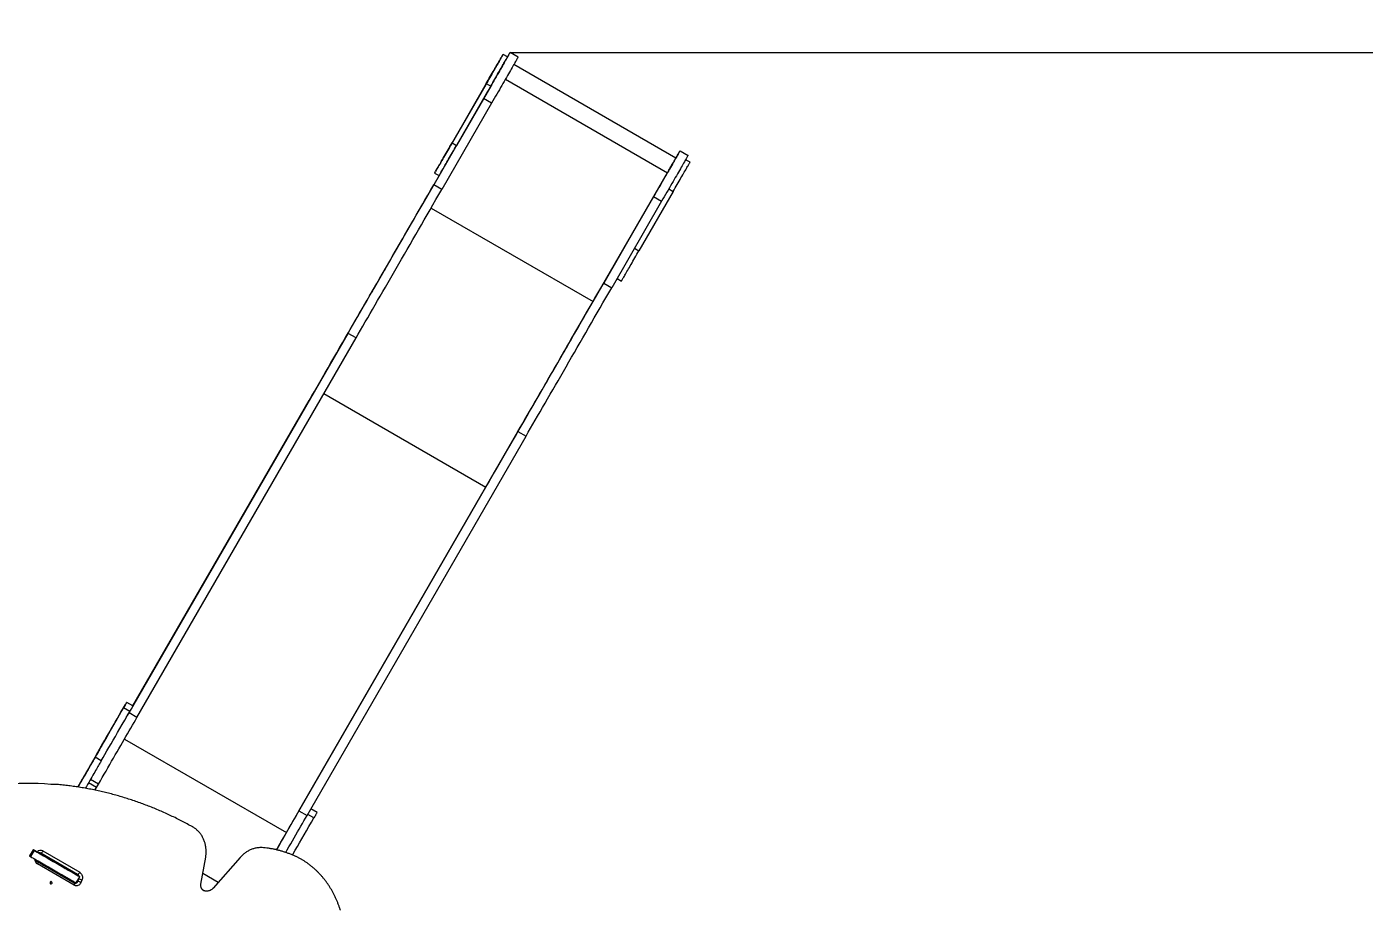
# Model space of a CAD drawing. Header units: millimetres. Extents: x 10665 to 29906, y -6125 to 7364.
# Drawn here: x 19006 to 22910, y 1916 to 4495 of the extents above; entities that cross this region are included whole.
import ezdxf

# ---------------------------------------------------------------- set-up
doc = ezdxf.new("R2010")
doc.units = ezdxf.units.MM
for name, color, linetype in [('DIKOM_ОБЪЕКТ', 7, 'Continuous'), ('DIKOM_РАЗМЕР_ЗОНА', 7, 'Continuous'), ('DIKOM_РАЗМЕР_ОБЪЕКТА', 7, 'Continuous')]:
    doc.layers.add(name, color=color, linetype=linetype)
doc.styles.add('style1', font='arial.ttf', dxfattribs={"width": 0.8})
doc.dimstyles.new('1-50', dxfattribs={"dimtxt": 300, "dimasz": 200, "dimexe": 100, "dimexo": 0, "dimgap": 100, "dimtad": 1, "dimdec": 0, "dimtxsty": 'style1', "dimcen": 0, "dimclrd": 7, "dimclre": 7, "dimadec": 1, "dimazin": 2, "dimtfac": 1, "dimtdec": 0, "dimtmove": 1, "dimatfit": 3, "dimfxl": 0, "dimlwd": 25, "dimlwe": 18, "dimarcsym": 0})

# ---------------------------------------------------------------- blocks, each defined once
blk = doc.blocks.new('*D16')
at = {"layer": 'Defpoints', "color": 0, "transparency": 16777216}
for p in [(12665, 4926.5), (12665, 1146.9), (26947.7, -1821.9)]:
    blk.add_point(p, dxfattribs=at)
at = {"layer": 'DIKOM_РАЗМЕР_ОБЪЕКТА', "color": 7, "lineweight": 18, "transparency": 16777216}
for p, q in [((12665, 1146.9), (12665, 5026.5)), ((26947.7, -1821.9), (26947.7, 5026.5))]:
    blk.add_line(p, q, dxfattribs=at)
at = {"layer": 'DIKOM_РАЗМЕР_ОБЪЕКТА', "color": 7, "lineweight": 25, "transparency": 16777216}
blk.add_line((26747.7, 4926.5), (12865, 4926.5), dxfattribs=at)
at = {"layer": 'DIKOM_РАЗМЕР_ОБЪЕКТА', "color": 7, "transparency": 16777216}
for points in [[(12865, 4959.9), (12865, 4893.2), (12665, 4926.5)], [(26747.7, 4959.9), (26747.7, 4893.2), (26947.7, 4926.5)]]:
    blk.add_solid(points, dxfattribs=at)
at = {"layer": 'DIKOM_РАЗМЕР_ОБЪЕКТА', "color": 0, "transparency": 16777216, "insert": (21497, 5179.8), "char_height": 300, "attachment_point": 5, "style": 'style1'}
blk.add_mtext('14300', dxfattribs=at)
blk = doc.blocks.new('*D15')
at = {"layer": 'Defpoints', "color": 0, "transparency": 16777216}
for p in [(20416.8, 4419), (19675.9, -4001.4), (28567.5, -4001.4)]:
    blk.add_point(p, dxfattribs=at)
at = {"layer": 'DIKOM_РАЗМЕР_ОБЪЕКТА', "color": 7, "lineweight": 18, "transparency": 16777216}
for p, q in [((20416.8, 4419), (28667.5, 4419)), ((19675.9, -4001.4), (28667.5, -4001.4))]:
    blk.add_line(p, q, dxfattribs=at)
at = {"layer": 'DIKOM_РАЗМЕР_ОБЪЕКТА', "color": 7, "lineweight": 25, "transparency": 16777216}
blk.add_line((28567.5, 4219), (28567.5, -3801.4), dxfattribs=at)
at = {"layer": 'DIKOM_РАЗМЕР_ОБЪЕКТА', "color": 7, "transparency": 16777216}
for points in [[(28534.2, 4219), (28600.8, 4219), (28567.5, 4419)], [(28534.2, -3801.4), (28600.8, -3801.4), (28567.5, -4001.4)]]:
    blk.add_solid(points, dxfattribs=at)
at = {"layer": 'DIKOM_РАЗМЕР_ОБЪЕКТА', "color": 0, "transparency": 16777216, "insert": (28248, -1553.3), "char_height": 300, "attachment_point": 5, "rotation": 90, "style": 'style1'}
blk.add_mtext('8400', dxfattribs=at)
blk = doc.blocks.new('*D14')
at = {"layer": 'Defpoints', "color": 0, "transparency": 16777216}
for p in [(28947.7, 6914), (10665, 1629.9), (28947.7, -1535.4)]:
    blk.add_point(p, dxfattribs=at)
at = {"layer": 'DIKOM_РАЗМЕР_ЗОНА', "color": 7, "lineweight": 18, "transparency": 16777216}
for p, q in [((10665, 1629.9), (10665, 7014)), ((28947.7, -1535.4), (28947.7, 7014))]:
    blk.add_line(p, q, dxfattribs=at)
at = {"layer": 'DIKOM_РАЗМЕР_ЗОНА', "color": 7, "lineweight": 25, "transparency": 16777216}
blk.add_line((10865, 6914), (28747.7, 6914), dxfattribs=at)
at = {"layer": 'DIKOM_РАЗМЕР_ЗОНА', "color": 7, "transparency": 16777216}
for points in [[(10865, 6947.4), (10865, 6880.7), (10665, 6914)], [(28747.7, 6947.4), (28747.7, 6880.7), (28947.7, 6914)]]:
    blk.add_solid(points, dxfattribs=at)
at = {"layer": 'DIKOM_РАЗМЕР_ЗОНА', "color": 0, "transparency": 16777216, "insert": (21431.5, 7167.3), "char_height": 300, "attachment_point": 5, "style": 'style1'}
blk.add_mtext('18300', dxfattribs=at)
blk = doc.blocks.new('*D13')
at = {"layer": 'Defpoints', "color": 0, "transparency": 16777216}
for p in [(20470.8, 6542.6), (29806, 6542.6), (19621.9, -6125)]:
    blk.add_point(p, dxfattribs=at)
at = {"layer": 'DIKOM_РАЗМЕР_ЗОНА', "color": 7, "lineweight": 18, "transparency": 16777216}
for p, q in [((20470.8, 6542.6), (29906, 6542.6)), ((19621.9, -6125), (29906, -6125))]:
    blk.add_line(p, q, dxfattribs=at)
at = {"layer": 'DIKOM_РАЗМЕР_ЗОНА', "color": 7, "lineweight": 25, "transparency": 16777216}
blk.add_line((29806, -5925), (29806, 6342.6), dxfattribs=at)
at = {"layer": 'DIKOM_РАЗМЕР_ЗОНА', "color": 7, "transparency": 16777216}
for points in [[(29772.7, 6342.6), (29839.3, 6342.6), (29806, 6542.6)], [(29772.7, -5925), (29839.3, -5925), (29806, -6125)]]:
    blk.add_solid(points, dxfattribs=at)
at = {"layer": 'DIKOM_РАЗМЕР_ЗОНА', "color": 0, "transparency": 16777216, "insert": (29552.8, 208.8), "char_height": 300, "attachment_point": 5, "rotation": 90, "style": 'style1'}
blk.add_mtext('12650', dxfattribs=at)

msp = doc.modelspace()

# ---------------------------------------------------------------- linework, layer by layer
at = {"layer": 'DIKOM_ОБЪЕКТ', "color": 7, "linetype": 'Continuous', "lineweight": 15}
for p, q in [((20409.6, 4406.4), (20396.6, 4413.9)), ((20416.8, 4419), (20416.8, 4419)), ((20440.2, 4405.5), (20416.8, 4419)), ((20440.2, 4405.5), (20416.8, 4419)), ((20900.6, 4110.9), (20427.7, 4383.9)), ((20440.2, 4405.5), (20440.2, 4405.5)), ((20403.2, 4341.3), (20876, 4068.3)), ((20345.7, 4325.8), (20245.7, 4152.6)), ((20347.4, 4328.8), (20247.4, 4155.6)), ((20360.4, 4321.3), (20260.4, 4148.1)), ((20347.4, 4328.8), (20360.4, 4321.3)), ((20339.6, 4285.3), (20193.9, 4032.9)), ((20363, 4271.8), (20217.3, 4019.4)), ((20363, 4271.8), (20339.6, 4285.3)), ((20247.4, 4155.6), (20260.4, 4148.1)), ((20913.1, 4132.5), (20913.1, 4132.5)), ((20913.1, 4132.5), (20936.5, 4119)), ((20913.1, 4132.5), (20936.5, 4119)), ((20942.2, 4098.9), (20929.2, 4106.4)), ((20936.5, 4119), (20936.5, 4119)), ((20196.6, 4067.5), (20209.6, 4060)), ((20659, 3692.4), (20876, 4068.3)), ((20209.6, 4060), (20162.2, 3978)), ((20217.3, 4019.4), (20193.9, 4032.9)), ((20835.9, 3998.8), (20690.2, 3746.4)), ((20859.2, 3985.3), (20713.5, 3732.9)), ((20893, 4013.8), (20793, 3840.6)), ((20835.9, 3998.8), (20859.2, 3985.3)), ((20880, 4021.3), (20893, 4013.8)), ((20186.1, 3965.4), (20659, 3692.4)), ((20780, 3848.1), (20793, 3840.6)), ((20729.2, 3760), (20742.2, 3752.5)), ((20690.2, 3746.4), (20713.5, 3732.9)), ((19304.5, 2492.3), (19943.8, 3599.7)), ((19967.2, 3586.2), (19943.8, 3599.7)), ((19327.8, 2478.8), (19967.2, 3586.2)), ((19316, 2512.3), (19830.8, 3404)), ((19873.5, 3423.8), (20346.3, 3150.8)), ((19800.7, 2205.8), (20440, 3313.2)), ((19824.1, 2192.3), (20463.4, 3299.7)), ((20440, 3313.2), (20463.4, 3299.7)), ((19764.3, 2142.8), (20346.3, 3150.8)), ((19306.6, 2496), (19288.4, 2506.5)), ((19316, 2512.3), (19297.8, 2522.8)), ((19327.8, 2478.8), (19304.5, 2492.3)), ((19214.1, 2377.8), (19219.1, 2386.5)), ((19291.5, 2415.8), (19764.3, 2142.8)), ((19223.5, 2352), (19205.3, 2362.5)), ((19155.1, 2275.7), (19169.8, 2301)), ((19169.8, 2301), (19155.1, 2275.7)), ((19155.1, 2275.7), (19169, 2299.7)), ((19169.8, 2301), (19169.8, 2301)), ((19209.9, 2274.6), (19186.5, 2288.1)), ((19215.3, 2284), (19192, 2297.5)), ((19209.9, 2274.6), (19215.3, 2284)), ((19800.7, 2205.8), (19824.1, 2192.3)), ((19844.4, 2185.5), (19826.2, 2196)), ((19853.8, 2201.8), (19835.6, 2212.3)), ((19024.4, 2092.7), (19013.9, 2074.6)), ((19027.7, 2090.8), (19017.2, 2072.7)), ((19044.6, 2081.1), (19028.8, 2090.2)), ((19040.5, 2083.5), (19046.9, 2079.8)), ((19043.3, 2082), (19040.8, 2083.5)), ((19061.5, 2071.5), (19043.3, 2082)), ((19045.6, 2083.2), (19152.8, 2020.7)), ((19046.4, 2083), (19047, 2083)), ((19046.4, 2083), (19153.6, 2020.5)), ((19046.9, 2079.8), (19046.9, 2079.8)), ((19154.2, 2020.5), (19047, 2083)), ((19053.3, 2089.2), (19160.5, 2026.8)), ((19514.5, 1991.8), (19528.4, 2071.3)), ((19629.3, 2070.4), (19550, 1980.7)), ((19697.2, 2098.7), (19696.8, 2098.7)), ((19144.3, 1995.2), (19037.1, 2057.7)), ((19144.4, 1989.2), (19037.2, 2051.7)), ((19051.8, 2052.7), (19050.3, 2050.1)), ((19053.6, 2051.7), (19052.1, 2049.1)), ((19052.1, 2049.1), (19068.1, 2039.8)), ((19150.6, 1995.7), (19161.1, 2013.9)), ((19154.9, 2003.2), (19153.3, 1999.6)), ((19153.6, 2020.5), (19154.2, 2020.5)), ((19157.5, 2007.1), (19154.4, 2000)), ((19154.4, 2000), (19154.9, 2000)), ((19157.5, 2015.9), (19154.9, 2017.4)), ((19154.9, 2000), (19158, 2007.1)), ((19157.5, 2007.1), (19157.2, 2007.1)), ((19158, 2008.5), (19157.5, 2007.1)), ((19157.5, 2007.1), (19158, 2007.1)), ((19167, 2004), (19163.9, 1996.8)), ((19520.1, 2024), (19565.2, 1997.9))]:
    msp.add_line(p, q, dxfattribs=at)
at = {"layer": 'DIKOM_ОБЪЕКТ', "color": 7, "linetype": 'Continuous', "lineweight": 15, "flags": 128}
for points in [[(20416.8, 4419), (20416.7, 4418.9), (20416.5, 4418.4), (20416, 4417.6), (20415.4, 4416.5), (20414.5, 4415.1), (20413.5, 4413.3), (20412.4, 4411.3), (20411, 4408.9), (20409.5, 4406.3), (20407.8, 4403.4), (20405.9, 4400.2), (20403.9, 4396.7), (20401.8, 4392.9), (20399.4, 4388.9), (20397, 4384.6), (20394.4, 4380.1), (20391.6, 4375.4), (20388.8, 4370.4), (20385.8, 4365.3), (20382.7, 4359.9), (20379.5, 4354.4), (20376.2, 4348.7), (20372.8, 4342.8), (20369.4, 4336.8), (20365.8, 4330.7), (20362.2, 4324.4), (20358.5, 4318.1), (20354.8, 4311.6), (20351.1, 4305.1), (20347.3, 4298.5), (20343.5, 4291.9), (20339.6, 4285.3)], [(20347.4, 4328.8), (20350.4, 4333.9), (20353.3, 4339), (20356.3, 4344.1), (20359.1, 4349.1), (20362, 4354), (20364.8, 4358.9), (20367.5, 4363.6), (20370.2, 4368.2), (20372.7, 4372.6), (20375.2, 4376.9), (20377.6, 4381), (20379.9, 4385), (20382, 4388.7), (20384, 4392.2), (20385.9, 4395.5), (20387.7, 4398.5), (20389.3, 4401.3), (20390.8, 4403.9), (20392.1, 4406.1), (20393.2, 4408.1), (20394.2, 4409.8), (20395, 4411.2), (20395.7, 4412.3), (20396.1, 4413.2), (20396.4, 4413.7), (20396.6, 4413.9), (20396.5, 4413.8), (20396.3, 4413.4), (20395.9, 4412.7), (20395.3, 4411.7), (20394.6, 4410.4), (20393.6, 4408.9), (20392.6, 4407), (20391.3, 4404.8), (20389.9, 4402.4), (20388.4, 4399.7), (20386.7, 4396.8), (20384.8, 4393.6), (20382.9, 4390.2), (20380.8, 4386.5), (20378.5, 4382.7), (20376.2, 4378.7), (20373.8, 4374.4), (20371.2, 4370), (20368.6, 4365.5), (20365.9, 4360.8), (20363.2, 4356), (20360.3, 4351.2), (20357.5, 4346.2), (20354.6, 4341.1), (20351.6, 4336.1), (20348.7, 4330.9), (20345.7, 4325.8)], [(20409.6, 4406.5), (20409.6, 4406.6), (20411.1, 4409.1), (20412.4, 4411.4), (20413.6, 4413.4), (20414.6, 4415.1), (20415.4, 4416.5), (20416, 4417.6), (20416.5, 4418.4), (20416.8, 4418.9), (20416.8, 4419)], [(20360.4, 4321.3), (20363.4, 4326.4), (20366.3, 4331.5), (20369.2, 4336.6), (20372.1, 4341.6), (20375, 4346.5), (20377.8, 4351.4), (20380.5, 4356.1), (20383.2, 4360.7), (20385.7, 4365.1), (20388.2, 4369.4), (20390.6, 4373.5), (20392.8, 4377.5), (20395, 4381.2), (20397, 4384.7), (20398.9, 4388), (20400.7, 4391), (20402.3, 4393.8), (20403.7, 4396.4), (20405.1, 4398.6), (20406.2, 4400.6), (20407.2, 4402.3), (20408, 4403.7), (20408.7, 4404.8), (20409.1, 4405.7), (20409.4, 4406.2), (20409.5, 4406.4), (20409.6, 4406.4)], [(20440.2, 4405.5), (20440.1, 4405.4), (20439.9, 4404.9), (20439.4, 4404.1), (20438.8, 4403), (20437.9, 4401.6), (20436.9, 4399.8), (20435.7, 4397.8), (20434.4, 4395.4), (20432.9, 4392.8), (20431.2, 4389.9), (20429.3, 4386.7), (20427.3, 4383.2), (20425.1, 4379.4), (20422.8, 4375.4), (20420.4, 4371.1), (20417.8, 4366.6), (20415, 4361.9), (20412.2, 4356.9), (20409.2, 4351.8), (20406.1, 4346.4), (20402.9, 4340.9), (20399.6, 4335.2), (20396.2, 4329.3), (20392.8, 4323.3), (20389.2, 4317.2), (20385.6, 4310.9), (20381.9, 4304.6), (20378.2, 4298.1), (20374.5, 4291.6), (20370.7, 4285), (20366.8, 4278.4), (20363, 4271.8)], [(20344.6, 4323.8), (20344.7, 4324), (20344.9, 4324.5), (20345.3, 4325.2), (20345.9, 4326.1), (20346.4, 4327.1), (20347, 4328.1), (20347.6, 4329.1), (20348.1, 4329.9), (20348.4, 4330.4), (20348.5, 4330.7), (20348.5, 4330.7), (20348.3, 4330.4), (20348, 4329.8), (20347.5, 4329), (20347, 4328), (20346.4, 4327), (20345.8, 4326), (20345.3, 4325.1), (20344.9, 4324.4), (20344.6, 4324), (20344.6, 4323.8)], [(20245.7, 4152.6), (20242.8, 4147.5), (20239.8, 4142.4), (20236.9, 4137.3), (20234, 4132.3), (20231.1, 4127.4), (20228.4, 4122.6), (20225.6, 4117.8), (20223, 4113.3), (20220.4, 4108.8), (20217.9, 4104.5), (20215.6, 4100.4), (20213.3, 4096.5), (20211.1, 4092.7), (20209.1, 4089.2), (20207.2, 4085.9), (20205.5, 4082.9), (20203.8, 4080.1), (20202.4, 4077.6), (20201.1, 4075.3), (20199.9, 4073.3), (20198.9, 4071.6), (20198.1, 4070.2), (20197.5, 4069.1), (20197, 4068.3), (20196.7, 4067.7), (20196.6, 4067.5), (20196.6, 4067.6), (20196.9, 4068), (20197.3, 4068.7), (20197.8, 4069.7), (20198.6, 4071), (20199.5, 4072.6), (20200.6, 4074.4), (20201.8, 4076.6), (20203.2, 4079), (20204.8, 4081.7), (20206.5, 4084.6), (20208.3, 4087.8), (20210.3, 4091.2), (20212.4, 4094.9), (20214.6, 4098.7), (20216.9, 4102.8), (20219.4, 4107), (20221.9, 4111.4), (20224.5, 4115.9), (20227.2, 4120.6), (20230, 4125.4), (20232.8, 4130.3), (20235.7, 4135.2), (20238.6, 4140.3), (20241.5, 4145.4), (20244.5, 4150.5), (20247.4, 4155.6)], [(20209.6, 4060), (20209.6, 4060.1), (20209.8, 4060.5), (20210.2, 4061.2), (20210.8, 4062.2), (20211.6, 4063.5), (20212.5, 4065.1), (20213.6, 4066.9), (20214.8, 4069.1), (20216.2, 4071.5), (20217.8, 4074.2), (20219.5, 4077.1), (20221.3, 4080.3), (20223.3, 4083.7), (20225.4, 4087.4), (20227.6, 4091.2), (20229.9, 4095.3), (20232.4, 4099.5), (20234.9, 4103.9), (20237.5, 4108.4), (20240.2, 4113.1), (20243, 4117.9), (20245.8, 4122.8), (20248.7, 4127.7), (20251.6, 4132.8), (20254.5, 4137.9), (20257.5, 4143), (20260.4, 4148.1)], [(20244.6, 4150.7), (20244.7, 4150.8), (20244.9, 4151.3), (20245.4, 4152), (20245.9, 4152.9), (20246.5, 4153.9), (20247.1, 4155), (20247.6, 4155.9), (20248.1, 4156.7), (20248.4, 4157.3), (20248.6, 4157.6), (20248.5, 4157.5), (20248.4, 4157.2), (20248, 4156.6), (20247.5, 4155.8), (20247, 4154.8), (20246.4, 4153.8), (20245.8, 4152.8), (20245.3, 4151.9), (20244.9, 4151.2), (20244.7, 4150.8), (20244.6, 4150.7)], [(20913.1, 4132.5), (20913, 4132.4), (20912.7, 4131.9), (20912.2, 4131.1), (20911.6, 4130), (20910.8, 4128.6), (20909.8, 4126.8), (20908.6, 4124.8), (20907.2, 4122.4), (20905.7, 4119.8), (20904, 4116.9), (20902.2, 4113.7), (20900.2, 4110.2), (20898, 4106.4), (20895.7, 4102.4), (20893.2, 4098.1), (20890.6, 4093.6), (20887.9, 4088.9), (20885, 4083.9), (20882, 4078.8), (20879, 4073.4), (20875.8, 4067.9), (20872.5, 4062.2), (20869.1, 4056.3), (20865.6, 4050.3), (20862.1, 4044.2), (20858.4, 4037.9), (20854.8, 4031.6), (20851.1, 4025.1), (20847.3, 4018.6), (20843.5, 4012), (20839.7, 4005.4), (20835.9, 3998.8)], [(20936.5, 4119), (20936.4, 4118.9), (20936.1, 4118.4), (20935.6, 4117.6), (20935, 4116.5), (20934.2, 4115.1), (20933.2, 4113.3), (20932, 4111.3), (20930.6, 4108.9), (20929.1, 4106.3), (20927.4, 4103.4), (20925.6, 4100.2), (20923.5, 4096.7), (20921.4, 4092.9), (20919.1, 4088.9), (20916.6, 4084.6), (20914, 4080.1), (20911.3, 4075.4), (20908.4, 4070.4), (20905.4, 4065.3), (20902.3, 4059.9), (20899.1, 4054.4), (20895.8, 4048.7), (20892.5, 4042.8), (20889, 4036.8), (20885.4, 4030.7), (20881.8, 4024.4), (20878.2, 4018.1), (20874.4, 4011.6), (20870.7, 4005.1), (20866.9, 3998.5), (20863.1, 3991.9), (20859.2, 3985.3)], [(20876, 4068.3), (20878.1, 4072), (20880.2, 4075.6), (20882.3, 4079.2), (20884.3, 4082.6), (20886.2, 4086), (20888.1, 4089.2), (20889.9, 4092.3), (20891.5, 4095.2), (20893.1, 4098), (20894.6, 4100.4), (20895.9, 4102.7), (20897, 4104.7), (20898, 4106.5), (20898.9, 4107.9), (20899.6, 4109.1), (20900.1, 4110), (20900.4, 4110.6), (20900.6, 4110.9), (20900.6, 4110.9)], [(20900.6, 4110.9), (20902.5, 4114.2), (20904.2, 4117.2), (20905.9, 4120.1), (20907.4, 4122.6), (20908.7, 4124.9), (20909.8, 4126.9), (20910.8, 4128.6), (20911.6, 4130), (20912.3, 4131.1), (20912.7, 4131.9), (20913, 4132.4), (20913.1, 4132.5)], [(20893, 4013.8), (20896, 4018.9), (20898.9, 4024), (20901.9, 4029.1), (20904.7, 4034.1), (20907.6, 4039), (20910.4, 4043.9), (20913.1, 4048.6), (20915.8, 4053.2), (20918.3, 4057.6), (20920.8, 4061.9), (20923.2, 4066), (20925.4, 4070), (20927.6, 4073.7), (20929.6, 4077.2), (20931.5, 4080.5), (20933.3, 4083.5), (20934.9, 4086.3), (20936.4, 4088.9), (20937.7, 4091.1), (20938.8, 4093.1), (20939.8, 4094.8), (20940.6, 4096.2), (20941.3, 4097.3), (20941.7, 4098.2), (20942, 4098.7), (20942.2, 4098.9), (20942.2, 4098.9)], [(19943.8, 3599.7), (19950.4, 3611.1), (19957, 3622.6), (19963.8, 3634.4), (19970.8, 3646.4), (19977.8, 3658.5), (19984.9, 3670.9), (19992.1, 3683.3), (19999.4, 3696), (20006.8, 3708.8), (20014.3, 3721.8), (20021.8, 3734.9), (20029.5, 3748.1), (20037.2, 3761.5), (20045, 3775), (20052.9, 3788.6), (20060.8, 3802.4), (20068.8, 3816.2), (20076.9, 3830.2), (20085, 3844.3), (20093.2, 3858.4), (20101.4, 3872.7), (20109.7, 3887), (20118, 3901.4), (20126.3, 3915.8), (20134.7, 3930.3), (20143.1, 3944.9), (20151.5, 3959.5), (20160, 3974.1), (20168.4, 3988.8), (20176.9, 4003.5), (20185.4, 4018.2), (20193.9, 4032.9)], [(19967.2, 3586.2), (19973.7, 3597.6), (19980.4, 3609.1), (19987.2, 3620.9), (19994.1, 3632.9), (20001.2, 3645), (20008.3, 3657.4), (20015.5, 3669.8), (20022.8, 3682.5), (20030.2, 3695.3), (20037.7, 3708.3), (20045.2, 3721.4), (20052.9, 3734.6), (20060.6, 3748), (20068.4, 3761.5), (20076.3, 3775.1), (20084.2, 3788.9), (20092.2, 3802.7), (20100.3, 3816.7), (20108.4, 3830.8), (20116.6, 3844.9), (20124.8, 3859.2), (20133, 3873.5), (20141.3, 3887.9), (20149.7, 3902.3), (20158.1, 3916.8), (20166.5, 3931.4), (20174.9, 3946), (20183.4, 3960.6), (20191.8, 3975.3), (20200.3, 3990), (20208.8, 4004.7), (20217.3, 4019.4)], [(19830.8, 3404), (19838.3, 3417), (19846, 3430.2), (19853.7, 3443.6), (19861.6, 3457.3), (19869.5, 3471), (19877.6, 3485), (19885.8, 3499.2), (19894, 3513.5), (19902.4, 3527.9), (19910.8, 3542.6), (19919.3, 3557.3), (19928, 3572.3), (19936.7, 3587.3), (19945.4, 3602.6), (19954.3, 3617.9), (19963.2, 3633.4), (19972.2, 3649), (19981.3, 3664.7), (19990.4, 3680.5), (19999.6, 3696.4), (20008.9, 3712.4), (20018.2, 3728.6), (20027.6, 3744.8), (20037, 3761.1), (20046.4, 3777.4), (20055.9, 3793.9), (20065.4, 3810.4), (20075, 3827), (20084.6, 3843.6), (20094.3, 3860.3), (20103.9, 3877), (20113.6, 3893.8), (20123.3, 3910.6), (20133, 3927.4), (20142.7, 3944.3), (20152.5, 3961.2), (20162.2, 3978)], [(20742.2, 3752.5), (20742.2, 3752.6), (20742.5, 3753), (20742.9, 3753.7), (20743.4, 3754.7), (20744.2, 3756), (20745.1, 3757.6), (20746.2, 3759.4), (20747.4, 3761.6), (20748.8, 3764), (20750.4, 3766.7), (20752.1, 3769.6), (20753.9, 3772.8), (20755.9, 3776.2), (20758, 3779.9), (20760.2, 3783.7), (20762.5, 3787.8), (20765, 3792), (20767.5, 3796.4), (20770.1, 3800.9), (20772.8, 3805.6), (20775.6, 3810.4), (20778.4, 3815.3), (20781.3, 3820.2), (20784.2, 3825.3), (20787.1, 3830.4), (20790.1, 3835.5), (20793, 3840.6)], [(20053.9, 3790.4), (20053.8, 3790.3), (20053.6, 3789.8), (20053.2, 3789.1), (20052.6, 3788.2), (20052.1, 3787.2), (20051.5, 3786.2), (20050.9, 3785.2), (20050.4, 3784.4), (20050.1, 3783.8), (20049.9, 3783.5), (20049.9, 3783.5), (20050.1, 3783.8), (20050.4, 3784.4), (20050.9, 3785.2), (20051.5, 3786.2), (20052.1, 3787.2), (20052.6, 3788.2), (20053.2, 3789.1), (20053.6, 3789.8), (20053.8, 3790.3), (20053.9, 3790.4)], [(20015.3, 3723.5), (20015.2, 3723.3), (20014.9, 3722.9), (20014.5, 3722.2), (20014, 3721.3), (20013.4, 3720.3), (20012.8, 3719.3), (20012.3, 3718.3), (20011.8, 3717.5), (20011.5, 3716.9), (20011.3, 3716.6), (20011.3, 3716.6), (20011.5, 3716.9), (20011.8, 3717.5), (20012.3, 3718.3), (20012.8, 3719.3), (20013.4, 3720.3), (20014, 3721.3), (20014.5, 3722.2), (20014.9, 3722.9), (20015.2, 3723.3), (20015.3, 3723.5)], [(20440, 3313.2), (20446.6, 3324.6), (20453.3, 3336.1), (20460.1, 3347.9), (20467, 3359.9), (20474, 3372), (20481.1, 3384.4), (20488.3, 3396.8), (20495.6, 3409.5), (20503, 3422.3), (20510.5, 3435.3), (20518.1, 3448.4), (20525.7, 3461.6), (20533.4, 3475), (20541.2, 3488.5), (20549.1, 3502.1), (20557.1, 3515.9), (20565.1, 3529.7), (20573.1, 3543.7), (20581.2, 3557.8), (20589.4, 3571.9), (20597.6, 3586.2), (20605.9, 3600.5), (20614.2, 3614.9), (20622.5, 3629.3), (20630.9, 3643.8), (20639.3, 3658.4), (20647.7, 3673), (20656.2, 3687.6), (20664.7, 3702.3), (20673.2, 3717), (20681.7, 3731.7), (20690.2, 3746.4)], [(20463.4, 3299.7), (20470, 3311.1), (20476.7, 3322.6), (20483.5, 3334.4), (20490.4, 3346.4), (20497.4, 3358.5), (20504.5, 3370.9), (20511.7, 3383.3), (20519, 3396), (20526.4, 3408.8), (20533.9, 3421.8), (20541.5, 3434.9), (20549.1, 3448.1), (20556.8, 3461.5), (20564.6, 3475), (20572.5, 3488.6), (20580.4, 3502.4), (20588.4, 3516.2), (20596.5, 3530.2), (20604.6, 3544.3), (20612.8, 3558.4), (20621, 3572.7), (20629.3, 3587), (20637.6, 3601.4), (20645.9, 3615.8), (20654.3, 3630.3), (20662.7, 3644.9), (20671.1, 3659.5), (20679.6, 3674.1), (20688.1, 3688.8), (20696.5, 3703.5), (20705, 3718.2), (20713.5, 3732.9)], [(20346.3, 3150.8), (20353.6, 3163.5), (20361, 3176.3), (20368.5, 3189.4), (20376.2, 3202.6), (20383.9, 3216), (20391.7, 3229.5), (20399.7, 3243.3), (20407.7, 3257.2), (20415.8, 3271.3), (20424, 3285.5), (20432.3, 3299.8), (20440.7, 3314.4), (20449.2, 3329), (20457.7, 3343.8), (20466.3, 3358.7), (20475, 3373.8), (20483.8, 3389), (20492.6, 3404.3), (20501.5, 3419.6), (20510.4, 3435.1), (20519.4, 3450.7), (20528.5, 3466.4), (20537.6, 3482.2), (20546.7, 3498), (20555.9, 3514), (20565.2, 3530), (20574.4, 3546), (20583.8, 3562.1), (20593.1, 3578.3), (20602.4, 3594.5), (20611.8, 3610.8), (20621.2, 3627.1), (20630.7, 3643.4), (20640.1, 3659.7), (20649.5, 3676.1), (20659, 3692.4)], [(19850.2, 3437.6), (19850.1, 3437.4), (19849.9, 3437), (19849.5, 3436.3), (19848.9, 3435.4), (19848.4, 3434.4), (19847.8, 3433.4), (19847.2, 3432.4), (19846.7, 3431.6), (19846.4, 3431), (19846.2, 3430.7), (19846.2, 3430.7), (19846.4, 3431), (19846.7, 3431.6), (19847.2, 3432.4), (19847.8, 3433.4), (19848.4, 3434.4), (19848.9, 3435.4), (19849.5, 3436.3), (19849.9, 3437), (19850.1, 3437.4), (19850.2, 3437.6)], [(19819.6, 3384.5), (19819.5, 3384.4), (19819.2, 3383.9), (19818.8, 3383.2), (19818.3, 3382.3), (19817.7, 3381.3), (19817.1, 3380.3), (19816.6, 3379.3), (19816.1, 3378.5), (19815.8, 3377.9), (19815.6, 3377.6), (19815.6, 3377.6), (19815.8, 3377.9), (19816.1, 3378.5), (19816.6, 3379.3), (19817.1, 3380.3), (19817.7, 3381.3), (19818.3, 3382.3), (19818.8, 3383.2), (19819.2, 3383.9), (19819.5, 3384.4), (19819.6, 3384.5)], [(19681.7, 3145.7), (19681.6, 3145.5), (19681.3, 3145.1), (19680.9, 3144.3), (19680.4, 3143.5), (19679.8, 3142.4), (19679.2, 3141.4), (19678.7, 3140.5), (19678.2, 3139.7), (19677.9, 3139.1), (19677.7, 3138.8), (19677.7, 3138.8), (19677.9, 3139.1), (19678.2, 3139.7), (19678.7, 3140.5), (19679.2, 3141.4), (19679.8, 3142.4), (19680.4, 3143.5), (19680.9, 3144.3), (19681.3, 3145.1), (19681.6, 3145.5), (19681.7, 3145.7)], [(19651, 3092.6), (19650.9, 3092.4), (19650.7, 3092), (19650.3, 3091.3), (19649.7, 3090.4), (19649.2, 3089.4), (19648.6, 3088.3), (19648, 3087.4), (19647.5, 3086.6), (19647.2, 3086), (19647, 3085.7), (19647, 3085.7), (19647.2, 3086), (19647.5, 3086.6), (19648, 3087.4), (19648.6, 3088.3), (19649.2, 3089.4), (19649.7, 3090.4), (19650.3, 3091.3), (19650.7, 3092), (19650.9, 3092.4), (19651, 3092.6)], [(19513.1, 2853.7), (19513, 2853.6), (19512.8, 2853.1), (19512.4, 2852.4), (19511.8, 2851.5), (19511.3, 2850.5), (19510.7, 2849.5), (19510.1, 2848.5), (19509.6, 2847.7), (19509.3, 2847.1), (19509.1, 2846.8), (19509.1, 2846.8), (19509.3, 2847.1), (19509.6, 2847.7), (19510.1, 2848.5), (19510.7, 2849.5), (19511.3, 2850.5), (19511.8, 2851.5), (19512.4, 2852.4), (19512.8, 2853.1), (19513, 2853.6), (19513.1, 2853.7)], [(19482.5, 2800.6), (19482.4, 2800.5), (19482.1, 2800), (19481.7, 2799.3), (19481.2, 2798.4), (19480.6, 2797.4), (19480, 2796.4), (19479.5, 2795.4), (19479, 2794.6), (19478.7, 2794.1), (19478.5, 2793.7), (19478.5, 2793.7), (19478.7, 2794.1), (19479, 2794.6), (19479.5, 2795.4), (19480, 2796.4), (19480.6, 2797.4), (19481.2, 2798.4), (19481.7, 2799.3), (19482.1, 2800), (19482.4, 2800.5), (19482.5, 2800.6)], [(19344.6, 2561.8), (19344.5, 2561.6), (19344.2, 2561.2), (19343.8, 2560.5), (19343.3, 2559.6), (19342.7, 2558.6), (19342.1, 2557.5), (19341.6, 2556.6), (19341.1, 2555.8), (19340.8, 2555.2), (19340.6, 2554.9), (19340.6, 2554.9), (19340.8, 2555.2), (19341.1, 2555.8), (19341.6, 2556.6), (19342.1, 2557.5), (19342.7, 2558.6), (19343.3, 2559.6), (19343.8, 2560.5), (19344.2, 2561.2), (19344.5, 2561.6), (19344.6, 2561.8)], [(19205.3, 2362.5), (19210.7, 2371.9), (19216.2, 2381.5), (19221.9, 2391.4), (19227.8, 2401.6), (19233.9, 2412.1), (19240.1, 2422.8), (19246.5, 2433.9), (19253.1, 2445.3), (19259.8, 2457), (19266.7, 2468.9), (19273.8, 2481.1), (19281, 2493.7), (19288.4, 2506.5)], [(19212.7, 2375.5), (19215.1, 2379.6), (19217.6, 2383.9), (19220.2, 2388.4), (19222.9, 2393), (19225.6, 2397.8), (19228.4, 2402.7), (19231.3, 2407.7), (19234.3, 2412.8), (19237.3, 2417.9), (19240.3, 2423.1), (19243.3, 2428.4), (19246.3, 2433.7), (19249.4, 2438.9), (19252.4, 2444.2), (19255.4, 2449.4), (19258.4, 2454.6), (19261.3, 2459.6), (19264.2, 2464.6), (19267, 2469.5), (19269.8, 2474.3), (19272.5, 2478.9), (19275, 2483.4), (19277.5, 2487.6), (19279.9, 2491.7), (19282.1, 2495.6), (19284.2, 2499.3), (19286.2, 2502.8), (19288.1, 2506), (19289.8, 2508.9), (19291.3, 2511.6), (19292.7, 2514), (19294, 2516.2), (19295, 2518), (19295.9, 2519.6), (19296.7, 2520.8), (19297.2, 2521.8), (19297.6, 2522.4), (19297.8, 2522.8), (19297.8, 2522.8), (19297.6, 2522.5), (19297.3, 2521.9), (19296.8, 2521), (19296.1, 2519.8), (19295.2, 2518.3), (19294.2, 2516.5), (19293, 2514.4), (19291.6, 2512), (19290.1, 2509.4), (19288.4, 2506.5)], [(19316, 2512.3), (19316, 2512.3), (19315.8, 2512), (19315.5, 2511.4), (19315, 2510.5), (19314.3, 2509.3), (19313.4, 2507.8), (19312.4, 2506), (19311.1, 2503.9), (19309.8, 2501.5), (19308.3, 2498.9), (19306.6, 2496)], [(19215.3, 2284), (19220.9, 2293.6), (19226.4, 2303.2), (19232, 2312.8), (19237.5, 2322.3), (19243, 2331.9), (19248.5, 2341.3), (19253.9, 2350.7), (19259.3, 2360.1), (19264.6, 2369.4), (19269.9, 2378.5), (19275.2, 2387.6), (19280.4, 2396.6), (19285.5, 2405.5), (19290.6, 2414.2), (19295.5, 2422.9), (19300.4, 2431.3), (19305.2, 2439.7), (19310, 2447.8), (19314.6, 2455.9), (19319.1, 2463.7), (19323.5, 2471.3), (19327.8, 2478.8)], [(19223.5, 2352), (19228.8, 2361.4), (19234.4, 2371), (19240.1, 2380.9), (19246, 2391.1), (19252.1, 2401.6), (19258.3, 2412.3), (19264.7, 2423.4), (19271.2, 2434.8), (19278, 2446.5), (19284.9, 2458.4), (19291.9, 2470.6), (19299.2, 2483.2), (19306.6, 2496)], [(19297.4, 2480.2), (19300.1, 2484.8), (19304.5, 2492.3)], [(19238.1, 2419.4), (19239.6, 2422), (19241, 2424.4), (19242.2, 2426.6), (19243.3, 2428.4), (19244.3, 2430.1), (19245, 2431.4), (19245.6, 2432.4), (19246, 2433.1), (19246.2, 2433.5), (19246.3, 2433.5), (19246.1, 2433.3), (19245.8, 2432.7), (19245.3, 2431.8), (19244.6, 2430.6), (19243.7, 2429.1), (19242.7, 2427.3), (19241.5, 2425.2), (19240.1, 2422.9), (19238.7, 2420.4), (19237.1, 2417.7), (19235.4, 2414.8)], [(19218, 2384.6), (19213.9, 2377.5), (19209.7, 2370.3), (19205.5, 2362.9), (19201.2, 2355.4), (19196.8, 2347.8), (19192.4, 2340.2), (19187.9, 2332.4), (19183.4, 2324.6), (19178.9, 2316.8), (19174.3, 2308.9), (19169.8, 2301)], [(19218, 2384.6), (19219.8, 2387.6), (19221.6, 2390.7), (19223.4, 2394), (19225.3, 2397.3), (19227.2, 2400.6), (19229.2, 2403.9), (19231.1, 2407.2), (19232.9, 2410.4), (19234.7, 2413.5), (19236.5, 2416.6), (19238.1, 2419.4)], [(19235.4, 2414.8), (19233.5, 2411.3), (19231.4, 2407.9), (19229.4, 2404.4), (19227.4, 2400.9), (19225.4, 2397.3), (19223.3, 2393.7), (19221.2, 2390.2), (19219.1, 2386.5)], [(19230.4, 2406), (19230.3, 2405.8), (19230, 2405.4), (19229.6, 2404.7), (19229.1, 2403.8), (19228.5, 2402.8), (19227.9, 2401.7), (19227.4, 2400.8), (19226.9, 2400), (19226.6, 2399.4), (19226.4, 2399.1), (19226.4, 2399.1), (19226.6, 2399.4), (19226.9, 2400), (19227.4, 2400.8), (19227.9, 2401.7), (19228.5, 2402.8), (19229.1, 2403.8), (19229.6, 2404.7), (19230, 2405.4), (19230.3, 2405.8), (19230.4, 2406)], [(19205.3, 2362.5), (19204.1, 2360.5), (19202.7, 2358.1), (19201.2, 2355.5), (19199.5, 2352.6), (19197.7, 2349.4), (19195.7, 2345.9), (19193.6, 2342.2), (19191.3, 2338.3), (19188.9, 2334.2), (19186.4, 2329.8), (19183.7, 2325.2), (19180.9, 2320.4), (19178.1, 2315.4), (19175.1, 2310.2), (19172, 2304.9), (19168.8, 2299.4), (19165.6, 2293.7), (19162.2, 2288), (19158.8, 2282.1), (19155.4, 2276.1), (19155.1, 2275.7)], [(19214.1, 2377.8), (19209.2, 2369.3), (19204.3, 2360.8), (19199.3, 2352.2), (19194.3, 2343.6), (19189.3, 2334.9), (19184.3, 2326.1), (19179.2, 2317.3), (19174.1, 2308.5), (19169, 2299.7)], [(19212.7, 2375.5), (19209.6, 2369.9), (19206.3, 2364.3), (19202.9, 2358.4), (19199.4, 2352.4), (19195.9, 2346.3), (19192.3, 2340), (19188.6, 2333.7), (19184.9, 2327.2), (19181.1, 2320.7), (19177.4, 2314.2), (19173.6, 2307.6), (19169.8, 2301)], [(19223.5, 2352), (19222.3, 2350), (19220.9, 2347.6), (19219.4, 2345), (19217.7, 2342.1), (19215.9, 2338.9), (19213.9, 2335.4), (19211.8, 2331.7), (19209.5, 2327.8), (19207.1, 2323.7), (19204.5, 2319.3), (19201.9, 2314.7), (19199.1, 2309.9), (19196.2, 2304.9), (19193.3, 2299.7), (19190.2, 2294.4), (19187, 2288.9), (19183.7, 2283.2), (19180.4, 2277.5), (19177.3, 2272.1)], [(18923.6, 2283.1), (18927.5, 2283.4), (18946.2, 2284.9), (18964.8, 2285.9), (18983.5, 2286.6), (19002.1, 2286.9), (19020.8, 2286.9), (19039.5, 2286.5), (19058.1, 2285.7), (19076.8, 2284.5), (19089.3, 2283.6)], [(19205.3, 2266.6), (19206.2, 2268.2), (19209.9, 2274.6)], [(19735.2, 2092.4), (19737.5, 2096.4), (19742.8, 2105.5), (19748, 2114.6), (19753.2, 2123.6), (19758.4, 2132.5), (19763.4, 2141.2), (19768.4, 2149.9), (19773.3, 2158.3), (19778.1, 2166.7), (19782.8, 2174.8), (19787.4, 2182.9), (19792, 2190.7), (19796.4, 2198.3), (19800.7, 2205.8)], [(19762, 2084.8), (19766.2, 2092), (19771.4, 2101.1), (19776.6, 2110.1), (19781.7, 2119), (19786.8, 2127.7), (19791.8, 2136.4), (19796.7, 2144.8), (19801.5, 2153.2), (19806.2, 2161.3), (19810.8, 2169.4), (19815.3, 2177.2), (19819.8, 2184.8), (19824.1, 2192.3)], [(19853.8, 2201.8), (19853.8, 2201.8), (19853.6, 2201.5), (19853.3, 2200.9), (19852.8, 2200), (19852.1, 2198.8), (19851.2, 2197.3), (19850.2, 2195.5), (19849, 2193.4), (19847.6, 2191), (19846.1, 2188.4), (19844.4, 2185.5)], [(19781.8, 2077.1), (19783.8, 2080.6), (19789.9, 2091.1), (19796.1, 2101.8), (19802.5, 2112.9), (19809, 2124.3), (19815.8, 2136), (19822.7, 2147.9), (19829.7, 2160.1), (19837, 2172.7), (19844.4, 2185.5)], [(19735.2, 2092.4), (19736.9, 2095.3), (19741.7, 2103.7), (19746.4, 2111.8), (19751, 2119.8), (19755.6, 2127.7), (19760, 2135.3), (19764.3, 2142.8)], [(19740.8, 2102.1), (19740.9, 2102.2), (19741.1, 2102.7), (19741.5, 2103.4), (19742.1, 2104.3), (19742.6, 2105.3), (19743.2, 2106.3), (19743.8, 2107.2), (19744.2, 2108.1), (19744.6, 2108.6), (19744.8, 2108.9), (19744.8, 2108.9), (19744.6, 2108.6), (19744.2, 2108.1), (19743.8, 2107.2), (19743.2, 2106.3), (19742.6, 2105.3), (19742.1, 2104.3), (19741.5, 2103.4), (19741.1, 2102.7), (19740.9, 2102.2), (19740.8, 2102.1)], [(19013.9, 2074.6), (19014, 2074.5), (19014.4, 2074.3), (19015, 2073.9), (19016, 2073.4), (19017.2, 2072.7)], [(19017.2, 2072.7), (19021.3, 2070.3), (19025.6, 2067.8), (19030, 2065.3), (19034.6, 2062.6), (19039.3, 2059.9), (19044.1, 2057.1), (19049, 2054.3), (19054, 2051.4), (19059, 2048.5), (19064.1, 2045.6), (19069.2, 2042.7), (19074.3, 2039.7), (19079.3, 2036.8), (19084.3, 2033.9), (19089.3, 2031.1), (19094.2, 2028.2), (19098.9, 2025.5), (19103.6, 2022.8), (19108.1, 2020.2), (19112.5, 2017.6), (19116.7, 2015.2), (19120.7, 2012.9), (19124.5, 2010.7), (19128.1, 2008.6), (19131.5, 2006.7), (19134.7, 2004.9), (19137.5, 2003.2), (19140.1, 2001.7), (19142.5, 2000.3), (19144.5, 1999.2), (19146.3, 1998.1), (19147.8, 1997.3), (19148.9, 1996.6), (19149.8, 1996.1), (19150.3, 1995.8), (19150.6, 1995.7), (19150.6, 1995.7)], [(19028.8, 2090.2), (19027.4, 2091), (19026.2, 2091.7), (19025.3, 2092.2), (19024.7, 2092.6), (19024.5, 2092.7), (19024.5, 2092.7), (19024.9, 2092.5), (19025.5, 2092.1), (19026.5, 2091.5), (19027.7, 2090.8)], [(19027.7, 2090.8), (19031.8, 2088.5), (19036.1, 2086), (19040.5, 2083.5), (19045.1, 2080.8), (19049.8, 2078.1), (19054.6, 2075.3), (19059.5, 2072.5), (19064.5, 2069.6), (19069.5, 2066.7), (19074.6, 2063.8), (19079.7, 2060.9), (19084.8, 2057.9), (19089.8, 2055), (19094.8, 2052.1), (19099.8, 2049.2), (19104.7, 2046.4), (19109.4, 2043.7), (19114.1, 2041), (19118.6, 2038.4), (19123, 2035.8), (19127.2, 2033.4), (19131.2, 2031.1), (19135, 2028.9), (19138.6, 2026.8), (19142, 2024.9), (19145.2, 2023), (19148, 2021.4), (19150.6, 2019.9), (19153, 2018.5), (19155, 2017.3), (19156.8, 2016.3), (19158.3, 2015.5), (19159.4, 2014.8), (19160.3, 2014.3), (19160.8, 2014), (19161.1, 2013.9), (19161, 2013.9), (19160.6, 2014.2), (19159.9, 2014.6), (19158.8, 2015.2), (19157.5, 2015.9)], [(19040.5, 2083.5), (19040.6, 2083.5), (19042.5, 2082.4), (19044.7, 2081.1), (19047.2, 2079.7), (19050.1, 2078), (19053.2, 2076.2), (19056.6, 2074.2), (19060.4, 2072.1), (19064.4, 2069.7), (19068.7, 2067.2), (19073.3, 2064.6), (19078.3, 2061.7), (19083.5, 2058.7), (19089, 2055.5), (19094.7, 2052.2), (19100.8, 2048.7), (19107.2, 2045), (19113.8, 2041.2), (19120.7, 2037.2), (19127.9, 2033), (19135.4, 2028.7), (19143.1, 2024.3), (19151.1, 2019.6), (19156.2, 2016.7)], [(19044.2, 2083.6), (19044.2, 2083.5), (19043.7, 2082.7), (19043.4, 2082.2), (19043.3, 2082)], [(19044.2, 2083.6), (19044.2, 2083.5), (19043.7, 2082.7), (19043.4, 2082.2), (19043.3, 2082)], [(19044.6, 2081.1), (19045.8, 2080.4), (19046.8, 2079.9), (19047.5, 2079.4), (19047.9, 2079.2), (19048.1, 2079.1), (19048, 2079.2), (19047.6, 2079.4), (19046.9, 2079.8)], [(19046.4, 2083), (19045.8, 2083.1), (19045.6, 2083.2)], [(19053.3, 2089.2), (19052.7, 2088), (19052, 2086.8), (19051.2, 2085.8), (19050.3, 2084.8), (19049.4, 2084), (19048.6, 2083.5), (19047.7, 2083.1), (19047, 2083)], [(19062.5, 2073.3), (19062.4, 2073), (19061.9, 2072.2), (19061.6, 2071.7), (19061.5, 2071.5)], [(19037.1, 2057.7), (19037.5, 2057.4), (19037.8, 2056.9), (19038.1, 2056.1), (19038.1, 2055.1), (19038, 2054.1), (19037.7, 2052.9), (19037.2, 2051.7)], [(19052.1, 2049.1), (19051.2, 2049.6), (19050.6, 2050), (19050.3, 2050.1), (19050.3, 2050.1)], [(19069.6, 2042.4), (19069.9, 2042.2), (19070.1, 2041.8), (19070.3, 2041.4), (19070.3, 2040.8), (19070.3, 2040.2), (19070.2, 2039.5), (19070, 2038.8), (19069.9, 2038.6)], [(19075.6, 2063.2), (19075.8, 2063.1), (19076.3, 2062.8), (19077, 2062.4), (19077.9, 2061.9), (19078.9, 2061.3), (19079.9, 2060.7), (19080.7, 2060.3), (19081.3, 2059.9), (19081.7, 2059.7), (19081.7, 2059.7), (19081.3, 2059.9), (19080.7, 2060.3), (19079.9, 2060.7), (19078.9, 2061.3), (19077.9, 2061.9), (19077, 2062.4), (19076.3, 2062.8), (19075.8, 2063.1), (19075.6, 2063.2)], [(19076.9, 1992.6), (19077.9, 1992.8), (19078.7, 1993.4), (19079.4, 1994.2), (19079.8, 1995.3), (19079.9, 1996.4), (19079.6, 1997.5), (19079.1, 1998.5), (19078.3, 1999.2), (19077.4, 1999.6), (19076.4, 1999.6), (19075.5, 1999.2), (19074.7, 1998.5), (19074.2, 1997.5), (19073.9, 1996.4), (19074, 1995.3), (19074.4, 1994.2), (19075.1, 1993.4), (19075.9, 1992.8), (19076.9, 1992.6)], [(19097.2, 2026.5), (19097.5, 2026.2), (19097.7, 2025.9), (19097.9, 2025.4), (19097.9, 2024.9), (19097.9, 2024.3), (19097.8, 2023.6), (19097.6, 2022.9), (19097.5, 2022.5)], [(19144.3, 1995.2), (19144.7, 1995), (19145, 1994.4), (19145.2, 1993.6), (19145.3, 1992.7), (19145.2, 1991.6), (19144.9, 1990.4), (19144.4, 1989.2)], [(19163.9, 1996.8), (19162.8, 1994.5), (19161.3, 1992.5), (19159.6, 1990.7), (19157.6, 1989.3), (19155.5, 1988.3), (19153.3, 1987.6), (19151, 1987.4), (19148.8, 1987.6), (19146.5, 1988.2), (19144.4, 1989.2)], [(19153.6, 2020.5), (19153, 2020.6), (19152.8, 2020.7)], [(19156.2, 2016.7), (19155.5, 2017.1), (19154.6, 2017.6), (19154, 2017.9), (19153.8, 2018.1), (19153.8, 2018.1), (19154.2, 2017.8), (19154.9, 2017.4)], [(19160.5, 2026.8), (19159.9, 2025.6), (19159.2, 2024.4), (19158.4, 2023.3), (19157.5, 2022.4), (19156.6, 2021.6), (19155.7, 2021), (19154.9, 2020.6), (19154.2, 2020.5)], [(19158, 2007.1), (19158.6, 2008.9), (19158.8, 2009.9)], [(19160.5, 2026.8), (19162.4, 2025.4), (19164.2, 2023.7), (19165.7, 2021.7), (19166.9, 2019.4), (19167.8, 2017), (19168.3, 2014.4), (19168.5, 2011.7), (19168.3, 2009.1), (19167.8, 2006.5), (19167, 2004)]]:
    msp.add_lwpolyline(points, dxfattribs=at)
at = {"layer": 'DIKOM_ОБЪЕКТ', "color": 7, "linetype": 'Continuous', "lineweight": 15}
for centre, radius, start, end in [((19046.7, 2077.8), 13.2, 60.2893, 142.2188), ((19042.6, 2076.5), 7.54, 59.3886, 89.7307), ((19043.1, 2076.5), 7.54, 59.386, 89.229), ((19690, 2025.7), 73.3, 84.8137, 95.1199), ((19046.7, 2066.4), 17.5, 182.033, 237.287), ((19067.8, 2039.4), 0.551, 16.0166, 57.3297), ((19146.4, 2002.9), 8.52, 272.0958, 339.5603), ((19147, 2002.9), 8.51, 271.6148, 339.5684), ((19154.2, 1998.9), 1.05, 76.0581, 141.9282), ((19148.7, 2012.4), 9.52, 21.7247, 58.638), ((19149.2, 2012.3), 9.58, 19.4081, 58.5681), ((19152.3, 1977.8), 22.3, 58.5238, 83.1274), ((19155.3, 1984.9), 22.3, 58.5278, 83.1253)]:
    msp.add_arc(centre, radius, start, end, dxfattribs=at)
for points, knots in [([(19490.7, 2159.1), (19488, 2160.6), (19480, 2165), (19466.7, 2172.2), (19450.8, 2180.4), (19434.8, 2188.3), (19418.7, 2195.9), (19402.5, 2203.2), (19386.2, 2210.2), (19369.9, 2216.9), (19353.4, 2223.3), (19336.8, 2229.4), (19320.2, 2235.2), (19303.5, 2240.7), (19286.7, 2246), (19269.9, 2250.9), (19253, 2255.4), (19236, 2259.7), (19219, 2263.7), (19201.9, 2267.4), (19184.8, 2270.7), (19167.7, 2273.8), (19150.5, 2276.5), (19133.2, 2278.9), (19116, 2281), (19101.4, 2282.5), (19092.5, 2283.3), (19089.4, 2283.5)], [0, 0, 0, 0, 0.021951, 0.063521, 0.105091, 0.146661, 0.188229, 0.229796, 0.271362, 0.312926, 0.35449, 0.396053, 0.437615, 0.479175, 0.520735, 0.562294, 0.603852, 0.645409, 0.686965, 0.72852, 0.770075, 0.811629, 0.853182, 0.894735, 0.936287, 0.977839, 1, 1, 1, 1]), ([(19528.4, 2071.3), (19528.5, 2072.2), (19529, 2074.8), (19529.4, 2079), (19529.8, 2084), (19529.8, 2089.1), (19529.5, 2094.1), (19529, 2099.1), (19528.2, 2104.1), (19527.2, 2109), (19525.8, 2113.8), (19524.2, 2118.5), (19522.4, 2123.1), (19520.3, 2127.6), (19518, 2131.9), (19515.4, 2136), (19512.6, 2139.9), (19509.6, 2143.6), (19506.4, 2147), (19503, 2150.3), (19499.5, 2153.3), (19495.8, 2156), (19492.8, 2157.9), (19491.1, 2158.8), (19490.7, 2159.1)], [0, 0, 0, 0, 0.026104, 0.074143, 0.122193, 0.170248, 0.218311, 0.266376, 0.314444, 0.362513, 0.41058, 0.458643, 0.506699, 0.554742, 0.60277, 0.650777, 0.698753, 0.746693, 0.79459, 0.842437, 0.890223, 0.937945, 0.985596, 1, 1, 1, 1]), ([(19040.7, 2083.5), (19040.7, 2083.5), (19041, 2083.7), (19041.8, 2083.9), (19042.7, 2084.1), (19043.1, 2084), (19043.2, 2084)], [0, 0, 0, 0, 0.002108, 0.448494, 0.924726, 1, 1, 1, 1]), ([(19042.6, 2084), (19043, 2084), (19043.8, 2084), (19044.8, 2083.6), (19045.4, 2083.3), (19045.6, 2083.2)], [0, 0, 0, 0, 0.388473, 0.777085, 1, 1, 1, 1]), ([(19683.2, 2098.7), (19682.1, 2098.6), (19679.4, 2098.3), (19675, 2097.6), (19670.3, 2096.5), (19665.6, 2095), (19660.9, 2093.3), (19656.4, 2091.3), (19651.9, 2088.9), (19647.6, 2086.3), (19643.4, 2083.5), (19639.4, 2080.3), (19635.5, 2076.9), (19632.1, 2073.6), (19630.1, 2071.4), (19629.3, 2070.4)], [0, 0, 0, 0, 0.055687, 0.135939, 0.216225, 0.296552, 0.376942, 0.457398, 0.537928, 0.618549, 0.69926, 0.780059, 0.860946, 0.941913, 1, 1, 1, 1]), ([(19789.9, 2073.7), (19788.3, 2074.4), (19783.8, 2076.4), (19776.3, 2079.6), (19767.3, 2083), (19758.2, 2086.1), (19749, 2088.8), (19739.8, 2091.3), (19730.5, 2093.5), (19721.2, 2095.4), (19711.8, 2096.9), (19703.8, 2098), (19698.9, 2098.5), (19697.2, 2098.7)], [0, 0, 0, 0, 0.05281, 0.151987, 0.251152, 0.350306, 0.449442, 0.548566, 0.647678, 0.746775, 0.845863, 0.944945, 1, 1, 1, 1]), ([(19921.6, 1916.1), (19921.3, 1917.2), (19920, 1921.2), (19917.7, 1927.9), (19914.6, 1936.3), (19911.2, 1944.6), (19907.6, 1952.8), (19903.7, 1960.8), (19899.6, 1968.6), (19895.3, 1976.2), (19890.8, 1983.7), (19886, 1991), (19881, 1998.1), (19875.8, 2005), (19870.4, 2011.7), (19864.8, 2018.2), (19859, 2024.4), (19853, 2030.4), (19846.9, 2036.1), (19840.6, 2041.6), (19834.1, 2046.9), (19827.5, 2051.9), (19820.8, 2056.6), (19813.9, 2061), (19806.8, 2065.2), (19799.7, 2069), (19794, 2071.8), (19790.7, 2073.3), (19789.9, 2073.7)], [0, 0, 0, 0, 0.015345, 0.055847, 0.09635, 0.13685, 0.177349, 0.217846, 0.25834, 0.298832, 0.339318, 0.379802, 0.42028, 0.460753, 0.50122, 0.541681, 0.582134, 0.622579, 0.663016, 0.703445, 0.743864, 0.784273, 0.824671, 0.865058, 0.905433, 0.945797, 0.98615, 1, 1, 1, 1]), ([(19037.1, 2057.7), (19037, 2057.8), (19036.4, 2058.1), (19035.6, 2058.9), (19034.6, 2060), (19033.8, 2061.4), (19033.2, 2062.6), (19033.1, 2063.3), (19033, 2063.6)], [0, 0, 0, 0, 0.089248, 0.308283, 0.519607, 0.724725, 0.926547, 1, 1, 1, 1]), ([(19147.2, 1994.4), (19146.9, 1994.4), (19146.1, 1994.5), (19145.1, 1994.8), (19144.5, 1995.1), (19144.3, 1995.2)], [0, 0, 0, 0, 0.378421, 0.773451, 1, 1, 1, 1]), ([(19150.5, 1995.8), (19150.4, 1995.7), (19150, 1995.4), (19149.2, 1995), (19148.1, 1994.5), (19147.4, 1994.5), (19147.1, 1994.4)], [0, 0, 0, 0, 0.044166, 0.366039, 0.703538, 1, 1, 1, 1]), ([(19153.3, 1999.6), (19153.2, 1999.4), (19152.9, 1998.6), (19152.3, 1997.6), (19151.5, 1996.6), (19150.9, 1996.2), (19150.7, 1996)], [0, 0, 0, 0, 0.147822, 0.47468, 0.803674, 1, 1, 1, 1]), ([(19152.8, 2020.7), (19152.9, 2020.6), (19153.5, 2020.3), (19154.3, 2019.6), (19155.3, 2018.4), (19156, 2017.4), (19156.2, 2016.8), (19156.3, 2016.7)], [0, 0, 0, 0, 0.115561, 0.39929, 0.672972, 0.938696, 1, 1, 1, 1]), ([(19522.8, 1973.4), (19522.6, 1973.5), (19521.8, 1973.9), (19520.5, 1974.6), (19519.1, 1975.8), (19517.8, 1977.3), (19516.6, 1979), (19515.7, 1980.8), (19515, 1982.8), (19514.5, 1984.9), (19514.2, 1987.1), (19514.2, 1989.2), (19514.3, 1990.8), (19514.4, 1991.6), (19514.5, 1991.8)], [0, 0, 0, 0, 0.042209, 0.142894, 0.241195, 0.337064, 0.431285, 0.524452, 0.616973, 0.709104, 0.800988, 0.892719, 0.979601, 1, 1, 1, 1]), ([(19531.4, 1971.8), (19530.8, 1971.8), (19529.3, 1971.8), (19527, 1972.1), (19524.6, 1972.7), (19523.1, 1973.3), (19522.4, 1973.6)], [0, 0, 0, 0, 0.193716, 0.485272, 0.776108, 1, 1, 1, 1]), ([(19550, 1980.7), (19549.7, 1980.4), (19548.7, 1979.3), (19547, 1977.7), (19544.8, 1976), (19542.5, 1974.6), (19540, 1973.4), (19537.5, 1972.6), (19534.9, 1972), (19532.9, 1971.7), (19531.7, 1971.8), (19531.4, 1971.8)], [0, 0, 0, 0, 0.060748, 0.186197, 0.312055, 0.438704, 0.566354, 0.695122, 0.825033, 0.955987, 1, 1, 1, 1])]:
    msp.add_open_spline(points, degree=3, knots=knots, dxfattribs=at)

# ---------------------------------------------------------------- dimensions: what is measured, and where the dimension line sits
at = {"layer": 'DIKOM_РАЗМЕР_ЗОНА'}
dim = msp.add_linear_dim(base=(28947.7, 6914), p1=(10665, 1629.9), p2=(28947.7, -1535.4), text='18300', dimstyle='1-50', override={"dimscale": 1, "dimtix": 0, "dimtofl": 1, "dimtmove": 1, "dimatfit": 3}, dxfattribs=at)
dim.commit()
dim.dimension.update_dxf_attribs({"geometry": '*D14', "text_midpoint": (21431.5, 6914), "dimtype": 160})
dim = msp.add_linear_dim(base=(29806, 6542.6), p1=(19621.9, -6125), p2=(20470.8, 6542.6), angle=90, text='12650', dimstyle='1-50', dxfattribs=at)
dim.commit()
dim.dimension.update_dxf_attribs({"geometry": '*D13', "text_midpoint": (29806, 208.8), "dimtype": 160})
at = {"layer": 'DIKOM_РАЗМЕР_ОБЪЕКТА'}
dim = msp.add_linear_dim(base=(12665, 4926.5), p1=(26947.7, -1821.9), p2=(12665, 1146.9), angle=180, text='14300', dimstyle='1-50', override={"dimscale": 1, "dimtix": 0, "dimtofl": 1, "dimtmove": 1, "dimatfit": 3}, dxfattribs=at)
dim.commit()
dim.dimension.update_dxf_attribs({"geometry": '*D16', "text_midpoint": (21497, 4926.5), "dimtype": 160})
dim = msp.add_linear_dim(base=(28567.5, -4001.4), p1=(20416.8, 4419), p2=(19675.9, -4001.4), angle=90, text='8400', dimstyle='1-50', dxfattribs=at)
dim.commit()
dim.dimension.update_dxf_attribs({"geometry": '*D15', "text_midpoint": (28501.1, -1553.3), "dimtype": 160})

doc.saveas('drawing.dxf')
